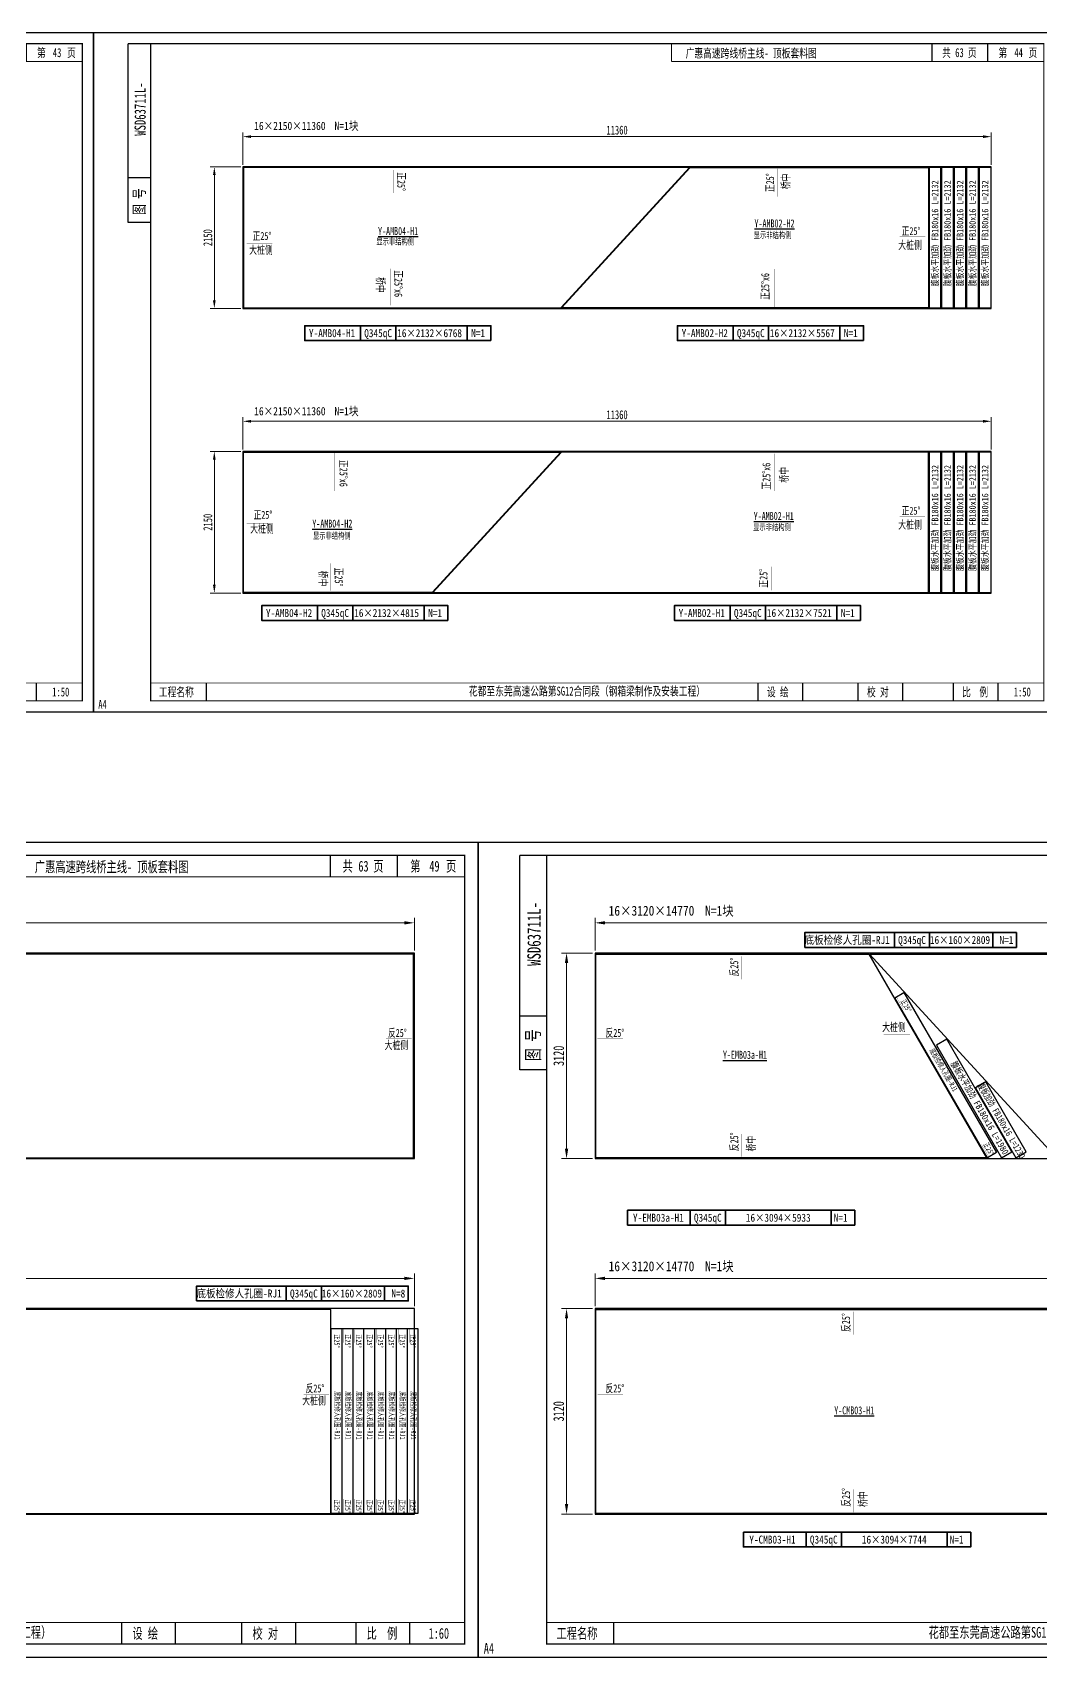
# Model space of a CAD drawing. Extents: x 1629247 to 2251351, y -601856 to -65897.
# Drawn here: x 2115018 to 2130318, y -197534 to -172858 of the extents above; entities that cross this region are included whole.
import ezdxf
from ezdxf.enums import TextEntityAlignment as Align

# ---------------------------------------------------------------- set-up
doc = ezdxf.new("R2010")
doc.units = 0
doc.header["$LTSCALE"] = 2
doc.header["$MEASUREMENT"] = 0
doc.header["$PDMODE"] = 35
doc.header["$PDSIZE"] = 50
doc.linetypes.add('PHANTOM', pattern=[63.5, 31.75, -6.35, 6.35, -6.35, 6.35, -6.35])
doc.layers.get('0').update_dxf_attribs({"linetype": 'CONTINUOUS'})
doc.layers.get('Defpoints').update_dxf_attribs({"linetype": 'CONTINUOUS'})
doc.layers.add('1图框轮廓', color=7, linetype='CONTINUOUS', lineweight=35)
doc.layers.add('标注层', color=3, linetype='CONTINUOUS', lineweight=13)
doc.layers.add('A3', color=7, linetype='CONTINUOUS')
doc.styles.add('仿宋', font='仿宋_GB2312_1.ttf', dxfattribs={"width": 0.7})
doc.dimstyles.new('标准标注样式-50', dxfattribs={"dimscale": 50, "dimtxt": 2.7, "dimasz": 2.5, "dimexe": 1.25, "dimexo": 0.625, "dimtad": 1, "dimdec": 0, "dimdsep": 46, "dimtxsty": '仿宋', "dimcen": 2.5, "dimclrd": 3, "dimclre": 3, "dimclrt": 4, "dimazin": 0, "dimtfac": 1, "dimtdec": 0, "dimtmove": 0, "dimatfit": 3, "dimfxl": 1.25, "dimlwd": 13, "dimlwe": 13, "dimarcsym": 0})
doc.dimstyles.new('标准标注样式-60', dxfattribs={"dimscale": 60, "dimtxt": 2.7, "dimasz": 2.5, "dimexe": 1.25, "dimexo": 0.625, "dimtad": 1, "dimdec": 0, "dimdsep": 46, "dimtxsty": '仿宋', "dimcen": 2.5, "dimclrd": 3, "dimclre": 3, "dimclrt": 4, "dimazin": 0, "dimtfac": 1, "dimtdec": 0, "dimtmove": 0, "dimatfit": 3, "dimfxl": 1.25, "dimlwd": 13, "dimlwe": 13, "dimarcsym": 0})

# ---------------------------------------------------------------- blocks, each defined once
blk = doc.blocks.new('tukuangA4-')
at = {"layer": 'A3'}
for p, q in [((537, 7565), (537, 10327)), ((882, 10327), (537, 10327)), ((12951, 10051), (12951, 10327)), ((13814, 10051), (13814, 10327)), ((882, 8256), (537, 8256)), ((882, 7565), (537, 7565)), ((1745, 173), (1745, 449)), ((10266, 173), (10266, 449)), ((10957, 173), (10957, 449)), ((11811, 173), (11811, 449)), ((12502, 173), (12502, 449)), ((13280, 173), (13280, 449)), ((13971, 173), (13971, 449))]:
    blk.add_line(p, q, dxfattribs=at)
blk.add_lwpolyline([(14850, 10500), (14850, 0), (0, 0), (0, 10500)], close=True, dxfattribs=at)
for points, const_width in [([(882, 10327), (14677, 10327), (14677, 173), (882, 173), (882, 10327)], 17.3), ([(8927, 10051), (8927, 10327)], 13.8), ([(8927, 10051), (14677, 10051)], 13.8), ([(882, 449), (14677, 449)], 13.8)]:
    blk.add_lwpolyline(points, dxfattribs=dict(at, const_width=const_width))
at = {"layer": 'A3', "color": 7, "linetype": 'Continuous', "style": '仿宋', "width": 0.7}
for s, p in [('共    页', (13106, 10120)), ('第     页', (13977, 10120)), ('工程名称', (1009, 242)), ('花都至东莞高速公路第SG12合同段（钢箱梁制作及安装工程）', (5798, 255)), ('设 绘', (10401, 242)), ('校 对', (11946, 242)), ('比  例', (13415, 242))]:
    blk.add_text(s, height=138.1, dxfattribs=at).set_placement(p)
blk.add_text('WSD63711L-', height=172.6, rotation=90, dxfattribs=at).set_placement((806, 9316), align=Align.CENTER)
blk.add_text('图 号', height=172.6, rotation=90, dxfattribs=at).set_placement((793, 7681))
blk.add_text('A4', height=138.1, dxfattribs=at).set_placement((139, 50), align=Align.CENTER)
blk = doc.blocks.new('*D1063')
at = {"color": 3, "lineweight": 13, "ltscale": 3}
for p, q in [((2118211, -174868), (2118211, -174378)), ((2129571, -174868), (2129571, -174378))]:
    blk.add_line(p, q, dxfattribs=at)
at = {"color": 3, "linetype": 'ByBlock', "lineweight": 13, "ltscale": 3}
blk.add_line((2129446, -174440), (2118336, -174440), dxfattribs=at)
at = {"color": 3, "ltscale": 3}
for points in [[(2118336, -174419), (2118336, -174461), (2118211, -174440)], [(2129446, -174419), (2129446, -174461), (2129571, -174440)]]:
    blk.add_solid(points, dxfattribs=at)
at = {"layer": 'Defpoints', "color": 0, "ltscale": 3}
for p in [(2118211, -174440), (2118211, -174899), (2129571, -174899)]:
    blk.add_point(p, dxfattribs=at)
at = {"color": 4, "ltscale": 3, "insert": (2123891, -174341), "char_height": 135, "attachment_point": 5, "style": '仿宋'}
blk.add_mtext('11360', dxfattribs=at)
blk = doc.blocks.new('*D1064')
at = {"color": 3, "lineweight": 13, "ltscale": 3}
for p, q in [((2118180, -174899), (2117715, -174899)), ((2118180, -177049), (2117715, -177049))]:
    blk.add_line(p, q, dxfattribs=at)
at = {"color": 3, "linetype": 'ByBlock', "lineweight": 13, "ltscale": 3}
blk.add_line((2117778, -175024), (2117778, -176924), dxfattribs=at)
at = {"color": 3, "ltscale": 3}
for points in [[(2117757, -175024), (2117798, -175024), (2117778, -174899)], [(2117757, -176924), (2117798, -176924), (2117778, -177049)]]:
    blk.add_solid(points, dxfattribs=at)
at = {"layer": 'Defpoints', "color": 0, "ltscale": 3}
for p in [(2118211, -174899), (2117778, -177049), (2118211, -177049)]:
    blk.add_point(p, dxfattribs=at)
at = {"color": 4, "ltscale": 3, "insert": (2117679, -175974), "char_height": 135, "attachment_point": 5, "rotation": 90, "style": '仿宋'}
blk.add_mtext('2150', dxfattribs=at)
blk = doc.blocks.new('*D1065')
at = {"color": 3, "lineweight": 13, "ltscale": 3}
for p, q in [((2118211, -179189), (2118211, -178699)), ((2129571, -179189), (2129571, -178699))]:
    blk.add_line(p, q, dxfattribs=at)
at = {"color": 3, "linetype": 'ByBlock', "lineweight": 13, "ltscale": 3}
blk.add_line((2129446, -178762), (2118336, -178762), dxfattribs=at)
at = {"color": 3, "ltscale": 3}
for points in [[(2118336, -178741), (2118336, -178783), (2118211, -178762)], [(2129446, -178741), (2129446, -178783), (2129571, -178762)]]:
    blk.add_solid(points, dxfattribs=at)
at = {"layer": 'Defpoints', "color": 0, "ltscale": 3}
for p in [(2118211, -178762), (2118211, -179220), (2129571, -179220)]:
    blk.add_point(p, dxfattribs=at)
at = {"color": 4, "ltscale": 3, "insert": (2123891, -178663), "char_height": 135, "attachment_point": 5, "style": '仿宋'}
blk.add_mtext('11360', dxfattribs=at)
blk = doc.blocks.new('*D1066')
at = {"color": 3, "lineweight": 13, "ltscale": 3}
for p, q in [((2118180, -179220), (2117715, -179220)), ((2118180, -181370), (2117715, -181370))]:
    blk.add_line(p, q, dxfattribs=at)
at = {"color": 3, "linetype": 'ByBlock', "lineweight": 13, "ltscale": 3}
blk.add_line((2117778, -179345), (2117778, -181245), dxfattribs=at)
at = {"color": 3, "ltscale": 3}
for points in [[(2117757, -179345), (2117798, -179345), (2117778, -179220)], [(2117757, -181245), (2117798, -181245), (2117778, -181370)]]:
    blk.add_solid(points, dxfattribs=at)
at = {"layer": 'Defpoints', "color": 0, "ltscale": 3}
for p in [(2118211, -179220), (2117778, -181370), (2118211, -181370)]:
    blk.add_point(p, dxfattribs=at)
at = {"color": 4, "ltscale": 3, "insert": (2117679, -180295), "char_height": 135, "attachment_point": 5, "rotation": 90, "style": '仿宋'}
blk.add_mtext('2150', dxfattribs=at)
blk = doc.blocks.new('*D1087')
at = {"color": 3, "lineweight": 13, "ltscale": 3}
for p, q in [((2106044, -186799), (2106044, -186303)), ((2120814, -186799), (2120814, -186303))]:
    blk.add_line(p, q, dxfattribs=at)
at = {"color": 3, "linetype": 'ByBlock', "lineweight": 13, "ltscale": 3}
blk.add_line((2120664, -186378), (2106194, -186378), dxfattribs=at)
at = {"color": 3, "ltscale": 3}
for points in [[(2106194, -186353), (2106194, -186403), (2106044, -186378)], [(2120664, -186353), (2120664, -186403), (2120814, -186378)]]:
    blk.add_solid(points, dxfattribs=at)
at = {"layer": 'Defpoints', "color": 0, "ltscale": 3}
for p in [(2106044, -186378), (2106044, -186837), (2120814, -186837)]:
    blk.add_point(p, dxfattribs=at)
at = {"color": 4, "ltscale": 3, "insert": (2113429, -186260), "char_height": 162, "attachment_point": 5, "style": '仿宋'}
blk.add_mtext('14770', dxfattribs=at)
blk = doc.blocks.new('*D1089')
at = {"color": 3, "lineweight": 13, "ltscale": 3}
for p, q in [((2106044, -192198), (2106044, -191702)), ((2120814, -192198), (2120814, -191702))]:
    blk.add_line(p, q, dxfattribs=at)
at = {"color": 3, "linetype": 'ByBlock', "lineweight": 13, "ltscale": 3}
blk.add_line((2120664, -191777), (2106194, -191777), dxfattribs=at)
at = {"color": 3, "ltscale": 3}
for points in [[(2106194, -191752), (2106194, -191802), (2106044, -191777)], [(2120664, -191752), (2120664, -191802), (2120814, -191777)]]:
    blk.add_solid(points, dxfattribs=at)
at = {"layer": 'Defpoints', "color": 0, "ltscale": 3}
for p in [(2106044, -191777), (2106044, -192235), (2120814, -192235)]:
    blk.add_point(p, dxfattribs=at)
at = {"color": 4, "ltscale": 3, "insert": (2113429, -191658), "char_height": 162, "attachment_point": 5, "style": '仿宋'}
blk.add_mtext('14770', dxfattribs=at)
blk = doc.blocks.new('*D1091')
at = {"color": 3, "lineweight": 13, "ltscale": 3}
for p, q in [((2123557, -186799), (2123557, -186303)), ((2138327, -186799), (2138327, -186303))]:
    blk.add_line(p, q, dxfattribs=at)
at = {"color": 3, "linetype": 'ByBlock', "lineweight": 13, "ltscale": 3}
blk.add_line((2138177, -186378), (2123707, -186378), dxfattribs=at)
at = {"color": 3, "ltscale": 3}
for points in [[(2123707, -186353), (2123707, -186403), (2123557, -186378)], [(2138177, -186353), (2138177, -186403), (2138327, -186378)]]:
    blk.add_solid(points, dxfattribs=at)
at = {"layer": 'Defpoints', "color": 0, "ltscale": 3}
for p in [(2123557, -186378), (2123557, -186837), (2138327, -186837)]:
    blk.add_point(p, dxfattribs=at)
at = {"color": 4, "ltscale": 3, "insert": (2130942, -186260), "char_height": 162, "attachment_point": 5, "style": '仿宋'}
blk.add_mtext('14770', dxfattribs=at)
blk = doc.blocks.new('*D1092')
at = {"color": 3, "lineweight": 13, "ltscale": 3}
for p, q in [((2123520, -186837), (2123049, -186837)), ((2123520, -189957), (2123049, -189957))]:
    blk.add_line(p, q, dxfattribs=at)
at = {"color": 3, "linetype": 'ByBlock', "lineweight": 13, "ltscale": 3}
blk.add_line((2123124, -186987), (2123124, -189807), dxfattribs=at)
at = {"color": 3, "ltscale": 3}
for points in [[(2123099, -186987), (2123149, -186987), (2123124, -186837)], [(2123099, -189807), (2123149, -189807), (2123124, -189957)]]:
    blk.add_solid(points, dxfattribs=at)
at = {"layer": 'Defpoints', "color": 0, "ltscale": 3}
for p in [(2123557, -186837), (2123124, -189957), (2123557, -189957)]:
    blk.add_point(p, dxfattribs=at)
at = {"color": 4, "ltscale": 3, "insert": (2123005, -188397), "char_height": 162, "attachment_point": 5, "rotation": 90, "style": '仿宋'}
blk.add_mtext('3120', dxfattribs=at)
blk = doc.blocks.new('*D1093')
at = {"color": 3, "lineweight": 13, "ltscale": 3}
for p, q in [((2123557, -192198), (2123557, -191702)), ((2138327, -192198), (2138327, -191702))]:
    blk.add_line(p, q, dxfattribs=at)
at = {"color": 3, "linetype": 'ByBlock', "lineweight": 13, "ltscale": 3}
blk.add_line((2138177, -191777), (2123707, -191777), dxfattribs=at)
at = {"color": 3, "ltscale": 3}
for points in [[(2123707, -191752), (2123707, -191802), (2123557, -191777)], [(2138177, -191752), (2138177, -191802), (2138327, -191777)]]:
    blk.add_solid(points, dxfattribs=at)
at = {"layer": 'Defpoints', "color": 0, "ltscale": 3}
for p in [(2123557, -191777), (2123557, -192235), (2138327, -192235)]:
    blk.add_point(p, dxfattribs=at)
at = {"color": 4, "ltscale": 3, "insert": (2130942, -191658), "char_height": 162, "attachment_point": 5, "style": '仿宋'}
blk.add_mtext('14770', dxfattribs=at)
blk = doc.blocks.new('*D1094')
at = {"color": 3, "lineweight": 13, "ltscale": 3}
for p, q in [((2123520, -192235), (2123049, -192235)), ((2123520, -195355), (2123049, -195355))]:
    blk.add_line(p, q, dxfattribs=at)
at = {"color": 3, "linetype": 'ByBlock', "lineweight": 13, "ltscale": 3}
blk.add_line((2123124, -192385), (2123124, -195205), dxfattribs=at)
at = {"color": 3, "ltscale": 3}
for points in [[(2123099, -192385), (2123149, -192385), (2123124, -192235)], [(2123099, -195205), (2123149, -195205), (2123124, -195355)]]:
    blk.add_solid(points, dxfattribs=at)
at = {"layer": 'Defpoints', "color": 0, "ltscale": 3}
for p in [(2123557, -192235), (2123124, -195355), (2123557, -195355)]:
    blk.add_point(p, dxfattribs=at)
at = {"color": 4, "ltscale": 3, "insert": (2123005, -193795), "char_height": 162, "attachment_point": 5, "rotation": 90, "style": '仿宋'}
blk.add_mtext('3120', dxfattribs=at)

msp = doc.modelspace()

# ---------------------------------------------------------------- linework, layer by layer
at = {"color": 8, "ltscale": 3}
for points in [[(2118210.9, -177048.9), (2129570.9, -177048.9), (2129570.9, -174898.9), (2118210.9, -174898.9)], [(2118210.9, -181370.5), (2129570.9, -181370.5), (2129570.9, -179220.5), (2118210.9, -179220.5)], [(2106044.5, -189956.9), (2120814.5, -189956.9), (2120814.5, -186836.9), (2106044.5, -186836.9)], [(2123557.2, -189956.9), (2138327.2, -189956.9), (2138327.2, -186836.9), (2123557.2, -186836.9)], [(2106044.5, -195355.3), (2120814.5, -195355.3), (2120814.5, -192235.3), (2106044.5, -192235.3)], [(2123557.2, -195355.3), (2138327.2, -195355.3), (2138327.2, -192235.3), (2123557.2, -192235.3)]]:
    msp.add_lwpolyline(points, close=True, dxfattribs=at)
at = {"color": 1}
for points in [[(2124989.2, -174906.9), (2118220.9, -174906.9), (2118220.9, -177038.9), (2123036, -177038.9)], [(2128616.9, -177038.9), (2123049.5, -177038.9), (2125002.8, -174906.9), (2128616.9, -174906.9)], [(2118220.9, -179228.5), (2123036, -179228.5), (2121082.7, -181360.5), (2118220.9, -181360.5)], [(2121096.3, -181360.5), (2128616.9, -181360.5), (2128616.9, -179228.5), (2123049.5, -179228.5)], [(2106054.5, -189946.9), (2120798.5, -189946.9), (2120798.5, -186852.9), (2106054.5, -186852.9)], [(2123567.2, -186852.9), (2127713.6, -186852.9), (2129500, -189946.9), (2123567.2, -189946.9)], [(2127723.6, -186852.9), (2134332.3, -186852.9), (2134332.3, -189946.9), (2130558.2, -189946.9)], [(2106054.5, -195345.3), (2119548.5, -195345.3), (2119548.5, -192251.3), (2106054.5, -192251.3)], [(2123567.2, -192251.3), (2131311.2, -192251.3), (2131311.2, -195345.3), (2123567.2, -195345.3)]]:
    msp.add_lwpolyline(points, close=True, dxfattribs=at)
at = {"color": 2, "ltscale": 3}
for points in [[(2128626.9, -174906.9), (2128626.9, -177038.9), (2128806.9, -177038.9), (2128806.9, -174906.9)], [(2128816.9, -174906.9), (2128816.9, -177038.9), (2128996.9, -177038.9), (2128996.9, -174906.9)], [(2129006.9, -174906.9), (2129006.9, -177038.9), (2129186.9, -177038.9), (2129186.9, -174906.9)], [(2129196.9, -174906.9), (2129196.9, -177038.9), (2129376.9, -177038.9), (2129376.9, -174906.9)], [(2129386.9, -174906.9), (2129386.9, -177038.9), (2129566.9, -177038.9), (2129566.9, -174906.9)], [(2128626.9, -179228.5), (2128626.9, -181360.5), (2128806.9, -181360.5), (2128806.9, -179228.5)], [(2128816.9, -179228.5), (2128816.9, -181360.5), (2128996.9, -181360.5), (2128996.9, -179228.5)], [(2129006.9, -179228.5), (2129006.9, -181360.5), (2129186.9, -181360.5), (2129186.9, -179228.5)], [(2129196.9, -179228.5), (2129196.9, -181360.5), (2129376.9, -181360.5), (2129376.9, -179228.5)], [(2129386.9, -179228.5), (2129386.9, -181360.5), (2129566.9, -181360.5), (2129566.9, -179228.5)], [(2129882.3, -189856.9), (2128894.1, -188145.3), (2128738.2, -188235.3), (2129726.4, -189946.9)], [(2130101.7, -189856.9), (2129487.3, -188792.9), (2129331.5, -188882.9), (2129945.8, -189946.9)]]:
    msp.add_lwpolyline(points, close=True, dxfattribs=at)
at = {"color": 1, "ltscale": 3}
for points in [[(2129650.1, -189866.9), (2129511.5, -189946.9), (2128107, -187514.3), (2128245.6, -187434.3)], [(2119713.5, -195345.3), (2119553.5, -195345.3), (2119553.5, -192536.3), (2119713.5, -192536.3)], [(2119878.5, -195345.3), (2119718.5, -195345.3), (2119718.5, -192536.3), (2119878.5, -192536.3)], [(2120043.5, -195345.3), (2119883.5, -195345.3), (2119883.5, -192536.3), (2120043.5, -192536.3)], [(2120208.5, -195345.3), (2120048.5, -195345.3), (2120048.5, -192536.3), (2120208.5, -192536.3)], [(2120373.5, -195345.3), (2120213.5, -195345.3), (2120213.5, -192536.3), (2120373.5, -192536.3)], [(2120538.5, -195345.3), (2120378.5, -195345.3), (2120378.5, -192536.3), (2120538.5, -192536.3)], [(2120703.5, -195345.3), (2120543.5, -195345.3), (2120543.5, -192536.3), (2120703.5, -192536.3)], [(2120868.5, -195345.3), (2120708.5, -195345.3), (2120708.5, -192536.3), (2120868.5, -192536.3)]]:
    msp.add_lwpolyline(points, close=True, dxfattribs=at)
at = {"layer": '1图框轮廓', "color": 30, "ltscale": 3}
for p, q in [((2119996.7, -177310.8), (2119996.7, -177535.8)), ((2120531.2, -177535.8), (2120531.2, -177310.8)), ((2121615.6, -177310.8), (2121615.6, -177535.8)), ((2125653.6, -177310.8), (2125653.6, -177535.8)), ((2126188.1, -177535.8), (2126188.1, -177310.8)), ((2127272.6, -177310.8), (2127272.6, -177535.8)), ((2119343.9, -181560.6), (2119343.9, -181785.6)), ((2119878.4, -181785.6), (2119878.4, -181560.6)), ((2120962.9, -181560.6), (2120962.9, -181785.6)), ((2125608, -181560.6), (2125608, -181785.6)), ((2126142.5, -181785.6), (2126142.5, -181560.6)), ((2127226.9, -181560.6), (2127226.9, -181785.6)), ((2128100.4, -186750.6), (2128100.4, -186525.6)), ((2128634.9, -186750.6), (2128634.9, -186525.6)), ((2129592.6, -186750.6), (2129592.6, -186525.6)), ((2125000.9, -190968), (2125000.9, -190743)), ((2125535.4, -190968), (2125535.4, -190743)), ((2127139.4, -190968), (2127139.4, -190743)), ((2118870, -192118.8), (2118870, -191893.8)), ((2119404.5, -192118.8), (2119404.5, -191893.8)), ((2120362.2, -192118.8), (2120362.2, -191893.8)), ((2126761, -195855.5), (2126761, -195630.5)), ((2127295.5, -195855.5), (2127295.5, -195630.5)), ((2128899.5, -195855.5), (2128899.5, -195630.5))]:
    msp.add_line(p, q, dxfattribs=at)
for points in [[(2121975.6, -177535.8), (2119151, -177535.8), (2119151, -177310.8), (2121975.6, -177310.8)], [(2127632.6, -177535.8), (2124807.9, -177535.8), (2124807.9, -177310.8), (2127632.6, -177310.8)], [(2121322.9, -181785.6), (2118498.3, -181785.6), (2118498.3, -181560.6), (2121322.9, -181560.6)], [(2127586.9, -181785.6), (2124762.3, -181785.6), (2124762.3, -181560.6), (2127586.9, -181560.6)], [(2126738.7, -186750.6), (2129952.6, -186750.6), (2129952.6, -186525.6), (2126738.7, -186525.6)], [(2124049.4, -190743), (2127499.4, -190743), (2127499.4, -190968), (2124049.4, -190968)], [(2117508.4, -192118.8), (2120722.2, -192118.8), (2120722.2, -191893.8), (2117508.4, -191893.8)], [(2125809.5, -195630.5), (2129259.5, -195630.5), (2129259.5, -195855.5), (2125809.5, -195855.5)]]:
    msp.add_lwpolyline(points, close=True, dxfattribs=at)
for points in [[(2128131.8, -187506.1, 0, 20, 0), (2128170.8, -187573.6, 3, 3, 0), (2128238.1, -187690.2, 3, 3, 0)], [(2129531, -189929.6, 0, 20, 0), (2129492, -189862.1, 3, 3, 0), (2129424.7, -189745.5, 3, 3, 0)], [(2119579, -192541.5, 0, 20, 0), (2119579, -192619.5, 3, 3, 0), (2119579, -192754.2, 3, 3, 0)], [(2119744, -192541.5, 0, 20, 0), (2119744, -192619.5, 3, 3, 0), (2119744, -192754.2, 3, 3, 0)], [(2119909, -192541.5, 0, 20, 0), (2119909, -192619.5, 3, 3, 0), (2119909, -192754.2, 3, 3, 0)], [(2120074, -192541.5, 0, 20, 0), (2120074, -192619.5, 3, 3, 0), (2120074, -192754.2, 3, 3, 0)], [(2120239, -192541.5, 0, 20, 0), (2120239, -192619.5, 3, 3, 0), (2120239, -192754.2, 3, 3, 0)], [(2120404, -192541.5, 0, 20, 0), (2120404, -192619.5, 3, 3, 0), (2120404, -192754.2, 3, 3, 0)], [(2120569, -192541.5, 0, 20, 0), (2120569, -192619.5, 3, 3, 0), (2120569, -192754.2, 3, 3, 0)], [(2120734, -192541.5, 0, 20, 0), (2120734, -192619.5, 3, 3, 0), (2120734, -192754.2, 3, 3, 0)], [(2119579, -195340, 0, 20, 0), (2119579, -195262, 3, 3, 0), (2119579, -195127.4, 3, 3, 0)], [(2119744, -195340, 0, 20, 0), (2119744, -195262, 3, 3, 0), (2119744, -195127.4, 3, 3, 0)], [(2119909, -195340, 0, 20, 0), (2119909, -195262, 3, 3, 0), (2119909, -195127.4, 3, 3, 0)], [(2120074, -195340, 0, 20, 0), (2120074, -195262, 3, 3, 0), (2120074, -195127.4, 3, 3, 0)], [(2120239, -195340, 0, 20, 0), (2120239, -195262, 3, 3, 0), (2120239, -195127.4, 3, 3, 0)], [(2120404, -195340, 0, 20, 0), (2120404, -195262, 3, 3, 0), (2120404, -195127.4, 3, 3, 0)], [(2120569, -195340, 0, 20, 0), (2120569, -195262, 3, 3, 0), (2120569, -195127.4, 3, 3, 0)], [(2120734, -195340, 0, 20, 0), (2120734, -195262, 3, 3, 0), (2120734, -195127.4, 3, 3, 0)]]:
    msp.add_lwpolyline(points, format="xyseb", dxfattribs=at)
at = {"layer": '标注层', "color": 42}
for points in [[(2120498.9, -174936.1, 0, 25, 0), (2120498.9, -175010.9, 5, 5, 0), (2120498.9, -175295.6, 5, 5, 0)], [(2126329.9, -174919.8, 0, 25, 0), (2126329.9, -174994.6, 5, 5, 0), (2126329.9, -175349.2, 5, 5, 0)], [(2118261.2, -176061.3, 0, 25, 0), (2118336, -176061.3, 5, 5, 0), (2118656.8, -176061.3, 5, 5, 0)], [(2128576.6, -175959.8, 0, 25, 0), (2128501.8, -175959.8, 5, 5, 0), (2128181, -175959.8, 5, 5, 0)], [(2120449.2, -177015.9, 0, 25, 0), (2120449.2, -176941.1, 5, 5, 0), (2120449.2, -176445.9, 5, 5, 0)], [(2126280.3, -177038.9, 0, 25, 0), (2126280.3, -176964.1, 5, 5, 0), (2126280.3, -176448.1, 5, 5, 0)], [(2119598.1, -179228.5, 0, 25, 0), (2119598.1, -179303.3, 5, 5, 0), (2119598.1, -179819.3, 5, 5, 0)], [(2126280.3, -179251.5, 0, 25, 0), (2126280.3, -179326.3, 5, 5, 0), (2126280.3, -179821.5, 5, 5, 0)], [(2118261.2, -180307.6, 0, 25, 0), (2118336, -180307.6, 5, 5, 0), (2118656.8, -180307.6, 5, 5, 0)], [(2128576.6, -180206.1, 0, 25, 0), (2128501.8, -180206.1, 5, 5, 0), (2128181, -180206.1, 5, 5, 0)], [(2119548.5, -181347.6, 0, 25, 0), (2119548.5, -181272.8, 5, 5, 0), (2119548.5, -180918.2, 5, 5, 0)], [(2126230.5, -181331.3, 0, 25, 0), (2126230.5, -181256.5, 5, 5, 0), (2126230.5, -180971.9, 5, 5, 0)], [(2125787, -186874, 0, 25, 0), (2125787, -186948.8, 5, 5, 0), (2125787, -187233.4, 5, 5, 0)], [(2120779.3, -188135.1, 0, 25, 0), (2120704.4, -188135.1, 5, 5, 0), (2120383.6, -188135.1, 5, 5, 0)], [(2123586.4, -188135.1, 0, 25, 0), (2123661.2, -188135.1, 5, 5, 0), (2123982, -188135.1, 5, 5, 0)], [(2128351.7, -188081, 0, 25, 0), (2128276.9, -188081, 5, 5, 0), (2127935.6, -188081, 5, 5, 0)], [(2125787, -189942.8, 0, 25, 0), (2125787, -189868, 5, 5, 0), (2125787, -189583.4, 5, 5, 0)], [(2127482.8, -192272.3, 0, 25, 0), (2127482.8, -192347.1, 5, 5, 0), (2127482.8, -192631.8, 5, 5, 0)], [(2119529.3, -193533.4, 0, 25, 0), (2119454.4, -193533.4, 5, 5, 0), (2119133.6, -193533.4, 5, 5, 0)], [(2123586.4, -193533.4, 0, 25, 0), (2123661.2, -193533.4, 5, 5, 0), (2123982, -193533.4, 5, 5, 0)], [(2127482.8, -195341.1, 0, 25, 0), (2127482.8, -195266.3, 5, 5, 0), (2127482.8, -194981.7, 5, 5, 0)]]:
    msp.add_lwpolyline(points, format="xyseb", dxfattribs=at)

# ---------------------------------------------------------------- block references
at = {"color": 8}
for p, xscale, yscale, zscale in [((2101349.9, -183177.3), 0.9827586207538843, 0.9827586206956767, 0.9827586206896554), ((2115943.9, -183177.3), 0.9827586207538843, 0.9827586206956767, 0.9827586206896554), ((2104268.7, -197533.6), 1.179310345090926, 1.179310344828991, 1.179310344827586), ((2121781.5, -197533.6), 1.179310345090926, 1.179310344828991, 1.179310344827586)]:
    msp.add_blockref('tukuangA4-', p, dxfattribs=dict(at, xscale=xscale, yscale=yscale, zscale=zscale))

# ---------------------------------------------------------------- texts
at = {"color": 7, "style": '仿宋', "width": 0.85}
for s, height, p in [('N=1块', 125, (2119602.4, -174338.9)), ('16×2150×11360', 125, (2118382.2, -174338.9)), ('16×2150×11360', 125, (2118382.2, -178670.9)), ('N=1块', 125, (2119602.4, -178670.9)), ('16×3120×14770', 150, (2123762.7, -186269.1)), ('N=1块', 150, (2125227, -186269.1)), ('16×3120×14770', 150, (2123762.7, -191667.5)), ('N=1块', 150, (2125227, -191667.5))]:
    msp.add_text(s, height=height, dxfattribs=at).set_placement(p)
at = {"color": 7, "style": '仿宋'}
for s, rotation, width, p in [('腹板水平加劲 FB180x16 L=2132', 90, 0.75, (2128715.8, -175909.4)), ('腹板水平加劲 FB180x16 L=2132', 90, 0.75, (2128905.8, -175909.4)), ('腹板水平加劲 FB180x16 L=2132', 90, 0.75, (2129095.8, -175909.4)), ('腹板水平加劲 FB180x16 L=2132', 90, 0.75, (2129285.8, -175909.4)), ('腹板水平加劲 FB180x16 L=2132', 90, 0.75, (2129475.8, -175909.4)), ('腹板水平加劲 FB180x16 L=2132', 90, 0.75, (2128715.8, -180231)), ('腹板水平加劲 FB180x16 L=2132', 90, 0.75, (2128905.8, -180231)), ('腹板水平加劲 FB180x16 L=2132', 90, 0.75, (2129095.8, -180231)), ('腹板水平加劲 FB180x16 L=2132', 90, 0.75, (2129285.8, -180231)), ('腹板水平加劲 FB180x16 L=2132', 90, 0.75, (2129475.8, -180231)), ('腹板水平加劲 FB180x16 L=1980', 300, 0.75, (2129396.7, -189186.9)), ('腹板加劲 FB180x16 L=1230', 300, 0.7, (2129726.4, -189381.4))]:
    msp.add_text(s, height=100, rotation=rotation, dxfattribs=dict(at, width=width)).set_placement(p, align=Align.MIDDLE_CENTER)
at = {"color": 6, "linetype": 'PHANTOM', "ltscale": 10, "style": '仿宋', "width": 0.7}
for s, p in [('%%UY-AMB04-H1', (2120263.1, -175933.7)), ('%%UY-AMB02-H2', (2125976.6, -175817.7)), ('%%UY-AMB04-H2', (2119264.8, -180375.7)), ('%%UY-AMB02-H1', (2125964.8, -180260.6)), ('%%UY-EMB03a-H1', (2125497.9, -188442.9)), ('%%UY-CMB03-H1', (2127187.1, -193841.2))]:
    msp.add_text(s, height=121.5, dxfattribs=at).set_placement(p)
at = {"color": 152, "linetype": 'PHANTOM', "ltscale": 10, "style": '仿宋', "width": 0.7}
for p in [(2125965.4, -175983.1), (2120237.8, -176081.1), (2125956.1, -180418.6), (2119275.3, -180547.6)]:
    msp.add_text('显示非结构侧', height=97.2, dxfattribs=at).set_placement(p)
at = {"color": 7, "style": '仿宋', "width": 0.85}
for s, p in [('Y-AMB04-H1', (2119565.3, -177423.3)), ('Q345qC', (2120263.9, -177423.3)), ('16×2132×6768', (2121045.3, -177423.3)), ('N=1 ', (2121816.7, -177423.3)), ('Y-AMB02-H2', (2125222.3, -177423.3)), ('Q345qC', (2125920.9, -177423.3)), ('16×2132×5567', (2126702.2, -177423.3)), ('N=1 ', (2127473.7, -177423.3)), ('Y-AMB04-H2', (2118912.6, -181673.1)), ('Q345qC', (2119611.2, -181673.1)), ('16×2132×4815', (2120392.6, -181673.1)), ('N=1 ', (2121164, -181673.1)), ('Y-AMB02-H1', (2125176.6, -181673.1)), ('Q345qC', (2125875.2, -181673.1)), ('16×2132×7521', (2126656.6, -181673.1)), ('N=1 ', (2127428, -181673.1)), ('底板检修人孔圈-RJ1', (2127383.8, -186638.1)), ('Q345qC', (2128367.6, -186638.1)), ('N=1', (2129801.1, -186638.1)), ('Y-EMB03a-H1', (2124518, -190855.5)), ('Q345qC', (2125268.2, -190855.5)), ('16×3094×5933', (2126337.4, -190855.5)), ('N=1 ', (2127319.4, -190855.5)), ('底板检修人孔圈-RJ1', (2118153.5, -192006.3)), ('Q345qC', (2119137.3, -192006.3)), ('N=8', (2120570.7, -192006.3)), ('Y-CMB03-H1', (2126249.1, -195743)), ('Q345qC', (2127028.3, -195743)), ('16×3094×7744', (2128097.5, -195743)), ('N=1 ', (2129079.5, -195743))]:
    msp.add_text(s, height=121.5, dxfattribs=at).set_placement(p, align=Align.MIDDLE_CENTER)
for p in [(2128639.4, -186638.1), (2119409, -192006.3)]:
    msp.add_text('16×160×2809', height=121.5, dxfattribs=at).set_placement(p, align=Align.MIDDLE_LEFT)
at = {"layer": 'A3', "color": 1, "linetype": 'Continuous', "style": '仿宋', "width": 0.7}
for s, height, p in [('43', 135.71, (2115326.9, -173232.1)), ('63', 135.71, (2129023.2, -173232.1)), ('44', 135.71, (2129920.9, -173232.1)), ('63', 162.86, (2119963.9, -185599.4)), ('49', 162.86, (2121041.1, -185599.4))]:
    msp.add_text(s, height=height, dxfattribs=at).set_placement(p)
at = {"layer": 'A3', "color": 6, "linetype": 'Continuous', "style": '仿宋', "width": 0.7}
for height, p in [(135.714, (2124931.1, -173239.7)), (162.857, (2115053.4, -185608.5))]:
    msp.add_text('广惠高速跨线桥主线- 顶板套料图', height=height, dxfattribs=at).set_placement(p)
at = {"layer": 'A3', "color": 7, "linetype": 'Continuous', "style": '仿宋', "width": 0.7}
for s, height, p in [('1:50', 135.71, (2115318.2, -182939.9)), ('1:50', 135.71, (2129912.2, -182939.9)), ('1:60', 162.86, (2121030.7, -197248.8))]:
    msp.add_text(s, height=height, dxfattribs=at).set_placement(p)
at = {"layer": 'A3', "color": 6, "linetype": 'Continuous', "style": '仿宋', "width": 0.7}
for s, rotation, p in [('正25%%D', 300, (2128243.8, -187657.3)), ('底板检修人孔圈-RJ1', 300, (2128813, -188632.8)), ('正25%%D', 300, (2129499.2, -189831.8)), ('正25%%D', 270, (2119600.3, -192728.5)), ('正25%%D', 270, (2119765.3, -192728.5)), ('正25%%D', 270, (2119930.3, -192728.5)), ('正25%%D', 270, (2120095.3, -192728.5)), ('正25%%D', 270, (2120260.3, -192728.5)), ('正25%%D', 270, (2120425.3, -192728.5)), ('正25%%D', 270, (2120590.3, -192728.5)), ('正25%%D', 270, (2120755.3, -192728.5)), ('底板检修人孔圈-RJ1', 270, (2119605.6, -193857.9)), ('底板检修人孔圈-RJ1', 270, (2119770.6, -193857.9)), ('底板检修人孔圈-RJ1', 270, (2119935.6, -193857.9)), ('底板检修人孔圈-RJ1', 270, (2120100.6, -193857.9)), ('底板检修人孔圈-RJ1', 270, (2120265.6, -193857.9)), ('底板检修人孔圈-RJ1', 270, (2120430.6, -193857.9)), ('底板检修人孔圈-RJ1', 270, (2120595.6, -193857.9)), ('底板检修人孔圈-RJ1', 270, (2120760.6, -193857.9)), ('正25%%D', 270, (2119600.3, -195239.4)), ('正25%%D', 270, (2119765.3, -195239.4)), ('正25%%D', 270, (2119930.3, -195239.4)), ('正25%%D', 270, (2120095.3, -195239.4)), ('正25%%D', 270, (2120260.3, -195239.4)), ('正25%%D', 270, (2120425.3, -195239.4)), ('正25%%D', 270, (2120590.3, -195239.4)), ('正25%%D', 270, (2120755.3, -195239.4))]:
    msp.add_text(s, height=80, rotation=rotation, dxfattribs=at).set_placement(p, align=Align.CENTER)
at = {"layer": '标注层', "color": 42, "style": '仿宋', "width": 0.7}
for s, rotation, p in [('正25%%D', 270, (2120556.1, -174979.2)), ('正25%%D', 90, (2126272.7, -175282.4)), ('桥中', 90, (2126510.5, -175238.1)), ('桥中', 270, (2120240.7, -176573.5)), ('正25%%Dx6', 270, (2120510.9, -176468.2)), ('正25%%Dx6', 90, (2126199.6, -176918.2)), ('正25%%Dx6', 270, (2119678.7, -179349.3)), ('正25%%Dx6', 90, (2126218.5, -179799.2)), ('桥中', 90, (2126488.8, -179693.9)), ('桥中', 270, (2119367.8, -181029.3)), ('正25%%D', 270, (2119605.7, -180985)), ('正25%%D', 90, (2126173.3, -181288.2)), ('反25%%D', 90, (2125729.8, -187192.5)), ('反25%%D', 90, (2125729.8, -189846.1)), ('桥中', 90, (2125986.3, -189849.3)), ('反25%%D', 90, (2127425.7, -192590.9)), ('反25%%D', 90, (2127425.7, -195244.4)), ('桥中', 90, (2127682.1, -195247.6))]:
    msp.add_text(s, height=121.5, rotation=rotation, dxfattribs=at).set_placement(p)
for s, p in [('正25%%D', (2118357.6, -176009)), ('正25%%D', (2128209.8, -175934.5)), ('大桩侧', (2118307.2, -176221.8)), ('大桩侧', (2128159.4, -176147.3)), ('正25%%D', (2118372, -180242.5)), ('正25%%D', (2128209.8, -180180.9)), ('大桩侧', (2118321.6, -180455.3)), ('大桩侧', (2128159.4, -180393.6)), ('反25%%D', (2120412.4, -188109.8)), ('反25%%D', (2123714.6, -188109.8)), ('大桩侧', (2127913.9, -188023.2)), ('大桩侧', (2120362.4, -188295.7)), ('反25%%D', (2119162.4, -193508.2)), ('反25%%D', (2123714.6, -193508.2)), ('大桩侧', (2119112.4, -193694))]:
    msp.add_text(s, height=121.5, dxfattribs=at).set_placement(p)

# ---------------------------------------------------------------- dimensions: what is measured, and where the dimension line sits
at = {"color": 8, "ltscale": 3}
for base, p1, p2, dimstyle, picture, middle in [((2118210.9, -174440.2), (2129570.9, -174898.9), (2118210.9, -174898.9), '标准标注样式-50', '*D1063', (2123890.9, -174341.5)), ((2118210.9, -178761.8), (2129570.9, -179220.5), (2118210.9, -179220.5), '标准标注样式-50', '*D1065', (2123890.9, -178663.1)), ((2106044.5, -186378.3), (2120814.5, -186836.9), (2106044.5, -186836.9), '标准标注样式-60', '*D1087', (2113429.5, -186259.8)), ((2123557.2, -186378.3), (2138327.2, -186836.9), (2123557.2, -186836.9), '标准标注样式-60', '*D1091', (2130942.2, -186259.8)), ((2106044.5, -191776.6), (2120814.5, -192235.3), (2106044.5, -192235.3), '标准标注样式-60', '*D1089', (2113429.5, -191658.1)), ((2123557.2, -191776.6), (2138327.2, -192235.3), (2123557.2, -192235.3), '标准标注样式-60', '*D1093', (2130942.2, -191658.1))]:
    dim = msp.add_linear_dim(base=base, p1=p1, p2=p2, dimstyle=dimstyle, dxfattribs=at)
    dim.commit()
    dim.dimension.update_dxf_attribs({"geometry": picture, "text_midpoint": middle})
for base, p1, p2, dimstyle, picture, middle in [((2117777.5, -177048.9), (2118210.9, -174898.9), (2118210.9, -177048.9), '标准标注样式-50', '*D1064', (2117678.8, -175973.9)), ((2117777.5, -181370.5), (2118210.9, -179220.5), (2118210.9, -181370.5), '标准标注样式-50', '*D1066', (2117678.8, -180295.5)), ((2123123.8, -189956.9), (2123557.2, -186836.9), (2123557.2, -189956.9), '标准标注样式-60', '*D1092', (2123005.3, -188396.9)), ((2123123.8, -195355.3), (2123557.2, -192235.3), (2123557.2, -195355.3), '标准标注样式-60', '*D1094', (2123005.3, -193795.3))]:
    dim = msp.add_linear_dim(base=base, p1=p1, p2=p2, angle=90, dimstyle=dimstyle, dxfattribs=at)
    dim.commit()
    dim.dimension.update_dxf_attribs({"geometry": picture, "text_midpoint": middle})

doc.saveas('drawing.dxf')
